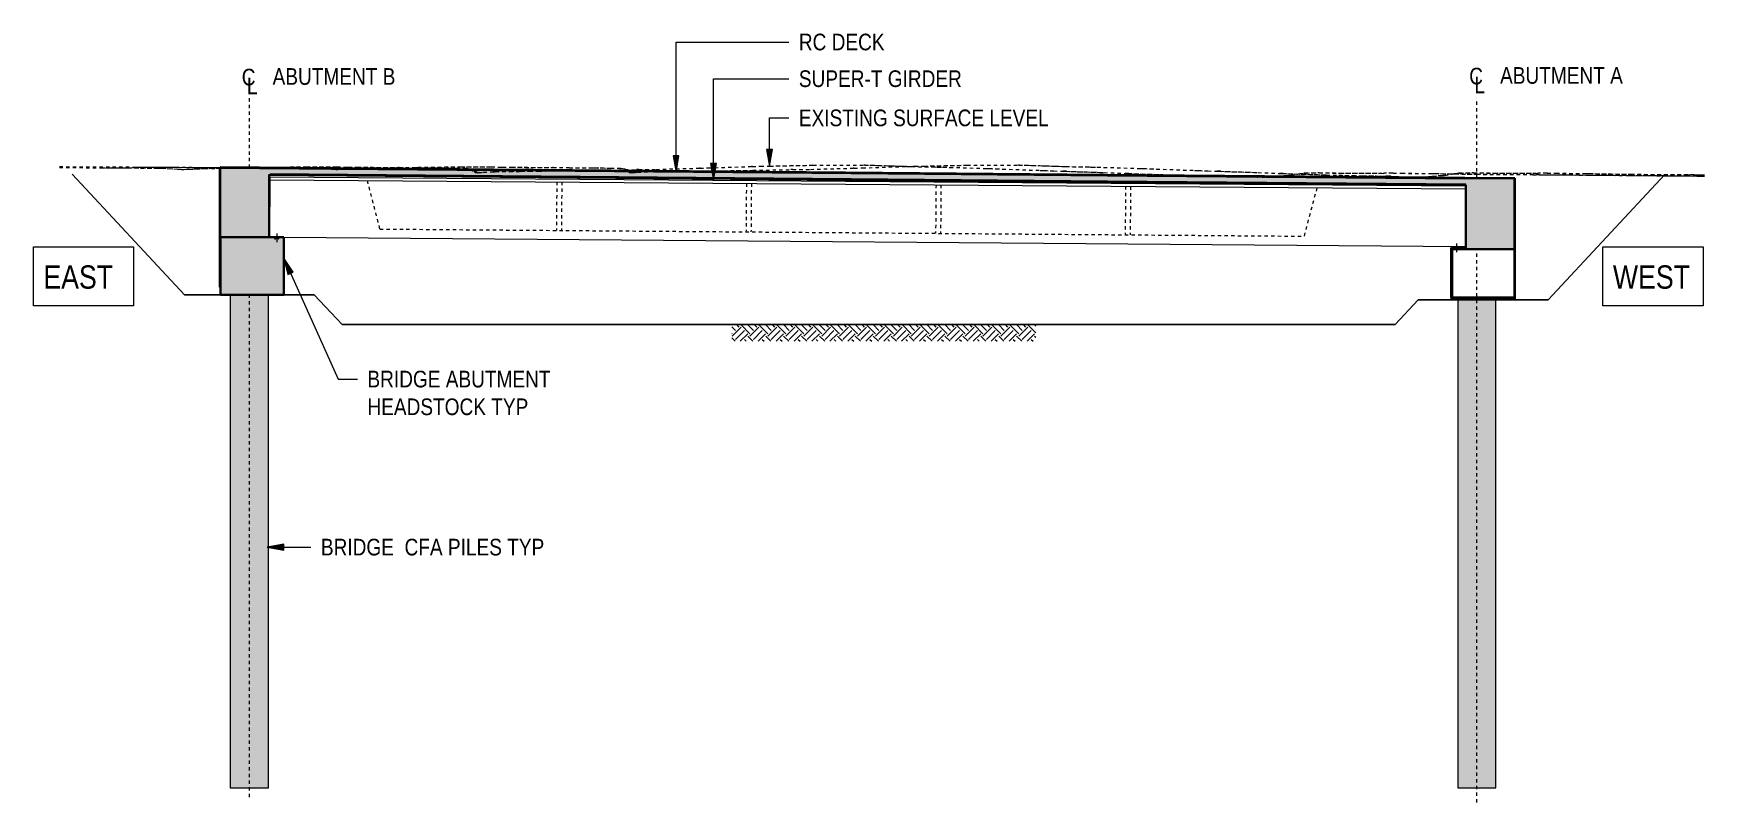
# Model space of a CAD drawing. Header units: metres. Extents: x -351 to -108, y 3 to 559.
# Drawn here: x -350.6 to -300.3, y 3 to 26.1 of the extents above; entities that cross this region are included whole.
import ezdxf

# ---------------------------------------------------------------- set-up
doc = ezdxf.new("R2010")
doc.units = ezdxf.units.M
for name, pattern in [('Dash - Tight', [0.0045, 0.003, -0.0015]), ('JacobsCenter', [0.015, 0.009, -0.0015, 0.003, -0.0015]), ('JacobsDash', [0.0045, 0.003, -0.0015])]:
    doc.linetypes.add(name, pattern=pattern)
for name, color, linetype, lineweight in [('A-ANNO-NOTE', 7, 'Continuous', 9), ('A-DETL', 7, 'Continuous', 13), ('A-DETL-GENF', 7, 'Continuous', 9), ('A-FLOR', 7, 'Continuous', 40), ('A-FLOR-PATT', 7, 'Continuous', 40), ('G-ANNO-TEXT', 7, 'Continuous', 9), ('S-BEAM', 7, 'Continuous', 40)]:
    doc.layers.add(name, color=color, linetype=linetype, lineweight=lineweight)
doc.styles.add('Arial Narrow', font='ARIALN.TTF', dxfattribs={"height": 0.5})
doc.styles.add('Arial Narrow_1', font='ARIALN.TTF', dxfattribs={"height": 0.7})

# ---------------------------------------------------------------- blocks, each defined once
blk = doc.blocks.new('T2DPAA-T2D-PWA-SU-M3D-000101_dwg-40820706-DRG-2873032 - SECTION-STAGE 4')
at = {"color": 9, "linetype": 'Dash - Tight', "lineweight": 18, "true_color": 0xc0c0c0}
for p, q in [((-328.445, 22.084), (-327.129, 22.111)), ((-328.417, 22.085), (-327.129, 22.112)), ((-327.129, 22.112), (-325.607, 22.111)), ((-327.129, 22.112), (-327.129, 22.111)), ((-327.129, 22.111), (-325.574, 22.111)), ((-325.569, 22.111), (-325.607, 22.111)), ((-325.574, 22.111), (-325.607, 22.111)), ((-325.574, 22.111), (-325.424, 22.11)), ((-325.569, 22.111), (-325.423, 22.11)), ((-325.424, 22.11), (-325.41, 22.11)), ((-325.423, 22.11), (-325.424, 22.11)), ((-325.423, 22.11), (-325.409, 22.11)), ((-325.41, 22.11), (-325.371, 22.109)), ((-325.41, 22.11), (-325.405, 22.11)), ((-325.409, 22.11), (-325.405, 22.11)), ((-325.405, 22.11), (-325.368, 22.109)), ((-325.371, 22.109), (-325.312, 22.108)), ((-325.371, 22.109), (-325.358, 22.109)), ((-325.368, 22.109), (-325.358, 22.109)), ((-325.358, 22.109), (-325.301, 22.109)), ((-325.312, 22.108), (-325.206, 22.106)), ((-325.312, 22.108), (-325.285, 22.108)), ((-325.301, 22.109), (-325.285, 22.108)), ((-325.285, 22.108), (-325.184, 22.106)), ((-325.206, 22.106), (-324.984, 22.098)), ((-325.206, 22.106), (-325.155, 22.105)), ((-325.184, 22.106), (-325.155, 22.105)), ((-325.155, 22.105), (-324.949, 22.098)), ((-349.786, 22.044), (-348.498, 22.037)), ((-349.786, 22.042), (-347.745, 22.03)), ((-348.498, 22.037), (-347.111, 22.026)), ((-348.498, 22.037), (-347.745, 22.03)), ((-347.745, 22.03), (-346.835, 22.023)), ((-347.111, 22.026), (-346.841, 22.024)), ((-346.841, 22.024), (-346.815, 22.023)), ((-346.841, 22.024), (-346.835, 22.023)), ((-346.835, 22.023), (-346.746, 22.02)), ((-346.815, 22.023), (-346.679, 22.018)), ((-346.746, 22.02), (-346.231, 21.996)), ((-346.746, 22.02), (-346.679, 22.018)), ((-346.679, 22.018), (-346.177, 21.995)), ((-346.231, 21.996), (-346.116, 21.987)), ((-346.231, 21.996), (-346.177, 21.995)), ((-346.177, 21.995), (-346.065, 21.986)), ((-346.116, 21.987), (-345.95, 21.994)), ((-346.116, 21.987), (-346.049, 21.984)), ((-346.065, 21.986), (-346.049, 21.984)), ((-346.049, 21.984), (-345.888, 21.991)), ((-345.95, 21.994), (-345.483, 22.012)), ((-345.95, 21.994), (-345.863, 21.993)), ((-345.888, 21.991), (-345.863, 21.993)), ((-345.863, 21.993), (-345.416, 22.01)), ((-345.483, 22.012), (-344.95, 22.024)), ((-345.483, 22.012), (-345.416, 22.01)), ((-345.416, 22.01), (-344.95, 22.02)), ((-344.749, 22.028), (-344.386, 22.036)), ((-344.566, 22.028), (-344.366, 22.032)), ((-344.386, 22.036), (-344.007, 22.036)), ((-344.386, 22.036), (-344.366, 22.032)), ((-344.366, 22.032), (-344.003, 22.033)), ((-344.007, 22.036), (-343.748, 22.038)), ((-344.003, 22.033), (-344.007, 22.036)), ((-344.003, 22.033), (-343.756, 22.035)), ((-343.748, 22.038), (-343.756, 22.035)), ((-343.742, 22.037), (-343.756, 22.035)), ((-343.748, 22.038), (-343.646, 22.057)), ((-343.742, 22.037), (-343.645, 22.055)), ((-343.646, 22.057), (-343.235, 22.052)), ((-343.645, 22.055), (-343.646, 22.057)), ((-343.645, 22.055), (-343.256, 22.05)), ((-343.256, 22.05), (-342.446, 22.063)), ((-343.256, 22.05), (-343.235, 22.052)), ((-343.235, 22.052), (-342.381, 22.066)), ((-342.446, 22.063), (-342.335, 22.065)), ((-342.381, 22.066), (-341.436, 22.064)), ((-342.381, 22.066), (-342.335, 22.065)), ((-342.335, 22.065), (-341.444, 22.064)), ((-341.444, 22.064), (-341.132, 22.051)), ((-341.444, 22.064), (-341.436, 22.064)), ((-341.436, 22.064), (-341.106, 22.05)), ((-341.132, 22.051), (-341.088, 22.049)), ((-341.106, 22.05), (-340.85, 22.052)), ((-341.106, 22.05), (-341.088, 22.049)), ((-341.088, 22.049), (-340.842, 22.05)), ((-340.85, 22.052), (-339.584, 22.041)), ((-340.85, 22.052), (-340.813, 22.05)), ((-340.842, 22.05), (-340.813, 22.05)), ((-340.813, 22.05), (-339.602, 22.04)), ((-339.584, 22.041), (-339.602, 22.04)), ((-339.578, 22.04), (-339.602, 22.04)), ((-339.584, 22.041), (-339.384, 22.04)), ((-339.578, 22.04), (-339.387, 22.039)), ((-339.387, 22.039), (-339.384, 22.04)), ((-339.387, 22.039), (-339.124, 22.038)), ((-339.384, 22.04), (-339.107, 22.038)), ((-339.124, 22.038), (-339.091, 22.037)), ((-339.107, 22.038), (-338.37, 22.033)), ((-339.107, 22.038), (-339.091, 22.037)), ((-339.091, 22.037), (-338.4, 22.032)), ((-338.4, 22.032), (-338.301, 22.031)), ((-338.37, 22.033), (-337.845, 22.024)), ((-338.37, 22.033), (-338.301, 22.031)), ((-338.301, 22.031), (-337.856, 22.024)), ((-337.856, 22.024), (-337.607, 22.024)), ((-337.856, 22.024), (-337.845, 22.024)), ((-337.845, 22.024), (-337.551, 22.024)), ((-337.607, 22.024), (-337.543, 22.024)), ((-337.551, 22.024), (-337.347, 21.983)), ((-337.551, 22.024), (-337.543, 22.024)), ((-337.543, 22.024), (-337.432, 22.001)), ((-337.432, 22.001), (-337.426, 21.997)), ((-337.432, 22.001), (-337.347, 21.983)), ((-337.426, 21.997), (-337.3, 21.901)), ((-337.347, 21.983), (-337.336, 21.974)), ((-337.336, 21.974), (-337.283, 21.935)), ((-337.336, 21.974), (-337.3, 21.901)), ((-337.3, 21.901), (-337.291, 21.894)), ((-337.291, 21.894), (-337.283, 21.935)), ((-337.291, 21.894), (-337.276, 21.885)), ((-337.283, 21.935), (-337.2, 21.885)), ((-337.166, 21.892), (-337.276, 21.885)), ((-337.2, 21.885), (-337.276, 21.885)), ((-337.2, 21.885), (-337.039, 21.896)), ((-337.166, 21.892), (-337.036, 21.901)), ((-337.039, 21.896), (-336.741, 21.915)), ((-337.036, 21.901), (-337.039, 21.896)), ((-337.036, 21.901), (-336.794, 21.916)), ((-336.794, 21.916), (-336.743, 21.92)), ((-336.743, 21.92), (-336.668, 21.92)), ((-336.743, 21.92), (-336.697, 21.919)), ((-336.741, 21.915), (-336.697, 21.919)), ((-336.741, 21.915), (-336.702, 21.917)), ((-336.702, 21.917), (-336.68, 21.919)), ((-336.697, 21.919), (-336.702, 21.917)), ((-336.697, 21.919), (-336.668, 21.92)), ((-336.697, 21.919), (-336.68, 21.919)), ((-336.68, 21.919), (-336.252, 21.926)), ((-336.668, 21.92), (-336.225, 21.927)), ((-336.252, 21.926), (-335.916, 21.927)), ((-336.252, 21.926), (-336.225, 21.927)), ((-336.225, 21.927), (-335.9, 21.928)), ((-335.916, 21.927), (-335.661, 21.928)), ((-335.916, 21.927), (-335.9, 21.928)), ((-335.9, 21.928), (-335.652, 21.929)), ((-335.661, 21.928), (-335.38, 21.935)), ((-335.661, 21.928), (-335.652, 21.929)), ((-335.652, 21.929), (-335.38, 21.936)), ((-335.38, 21.936), (-334.506, 21.945)), ((-335.38, 21.935), (-334.479, 21.944)), ((-335.38, 21.936), (-335.38, 21.935)), ((-334.506, 21.945), (-334.435, 21.945)), ((-334.479, 21.944), (-333.58, 21.958)), ((-334.479, 21.944), (-334.435, 21.945)), ((-334.435, 21.945), (-333.58, 21.958)), ((-333.58, 21.958), (-332.438, 21.979)), ((-333.58, 21.958), (-332.38, 21.979)), ((-333.58, 21.958), (-333.58, 21.958)), ((-332.37, 21.98), (-332.438, 21.979)), ((-332.38, 21.979), (-332.438, 21.979)), ((-332.38, 21.979), (-331.846, 21.987)), ((-332.37, 21.98), (-331.846, 21.987)), ((-331.846, 21.987), (-330.532, 22.023)), ((-331.846, 21.987), (-330.558, 22.022)), ((-331.846, 21.987), (-331.846, 21.987)), ((-330.527, 22.023), (-330.558, 22.022)), ((-330.532, 22.023), (-330.558, 22.022)), ((-330.532, 22.023), (-330.284, 22.03)), ((-330.527, 22.023), (-330.284, 22.031)), ((-330.284, 22.03), (-328.957, 22.072)), ((-330.284, 22.031), (-328.984, 22.071)), ((-330.284, 22.031), (-330.284, 22.03)), ((-328.952, 22.072), (-328.984, 22.071)), ((-328.957, 22.072), (-328.984, 22.071)), ((-328.957, 22.072), (-328.707, 22.079)), ((-328.952, 22.072), (-328.707, 22.079)), ((-328.707, 22.079), (-328.45, 22.085)), ((-328.707, 22.079), (-328.445, 22.084)), ((-328.707, 22.079), (-328.707, 22.079)), ((-328.45, 22.085), (-328.417, 22.085)), ((-328.445, 22.084), (-328.417, 22.085)), ((-324.984, 22.098), (-324.159, 22.071)), ((-324.984, 22.098), (-324.882, 22.096)), ((-324.949, 22.098), (-324.882, 22.096)), ((-324.882, 22.096), (-324.183, 22.073)), ((-324.183, 22.073), (-323.518, 22.06)), ((-324.183, 22.073), (-324.159, 22.071)), ((-324.159, 22.071), (-323.373, 22.056)), ((-323.518, 22.06), (-323.401, 22.057)), ((-323.518, 22.06), (-323.373, 22.056)), ((-323.401, 22.057), (-323.214, 22.052)), ((-323.373, 22.056), (-323.235, 22.053)), ((-323.235, 22.053), (-323.021, 22.047)), ((-323.235, 22.053), (-323.214, 22.052)), ((-323.214, 22.052), (-323.021, 22.047)), ((-323.021, 22.047), (-321.967, 22.015)), ((-323.021, 22.047), (-321.857, 22.012)), ((-323.021, 22.047), (-323.021, 22.047)), ((-321.967, 22.015), (-321.823, 22.011)), ((-321.857, 22.012), (-321.438, 21.997)), ((-321.857, 22.012), (-321.823, 22.011)), ((-321.823, 22.011), (-321.437, 21.997)), ((-321.438, 21.997), (-320.199, 21.951)), ((-321.437, 21.997), (-321.438, 21.997)), ((-321.437, 21.997), (-320.299, 21.956)), ((-320.299, 21.956), (-320.162, 21.951)), ((-320.199, 21.951), (-319.894, 21.94)), ((-320.199, 21.951), (-320.162, 21.951)), ((-320.162, 21.951), (-319.894, 21.94)), ((-319.894, 21.94), (-319.626, 21.932)), ((-319.894, 21.94), (-319.589, 21.93)), ((-319.894, 21.94), (-319.894, 21.94)), ((-319.511, 21.928), (-319.626, 21.932)), ((-319.589, 21.93), (-319.626, 21.932)), ((-319.589, 21.93), (-318.382, 21.891)), ((-319.511, 21.928), (-318.382, 21.891)), ((-318.382, 21.891), (-317.745, 21.865)), ((-318.382, 21.891), (-317.701, 21.863)), ((-318.382, 21.891), (-318.382, 21.891)), ((-317.634, 21.862), (-317.745, 21.865)), ((-317.701, 21.863), (-317.745, 21.865)), ((-317.701, 21.863), (-316.329, 21.819)), ((-317.634, 21.862), (-316.329, 21.82)), ((-316.329, 21.82), (-315.962, 21.808)), ((-316.329, 21.82), (-316.329, 21.819)), ((-316.329, 21.819), (-315.943, 21.806)), ((-315.962, 21.808), (-315.778, 21.807)), ((-315.962, 21.808), (-315.943, 21.806)), ((-315.943, 21.806), (-315.749, 21.805)), ((-315.778, 21.807), (-315.559, 21.799)), ((-315.778, 21.807), (-315.749, 21.805)), ((-315.749, 21.805), (-315.519, 21.797)), ((-315.559, 21.799), (-315.267, 21.794)), ((-315.559, 21.799), (-315.519, 21.797)), ((-315.519, 21.797), (-315.212, 21.792)), ((-315.267, 21.794), (-314.836, 21.788)), ((-315.267, 21.794), (-315.212, 21.792)), ((-315.212, 21.792), (-314.76, 21.785)), ((-314.836, 21.788), (-314.634, 21.784)), ((-314.836, 21.788), (-314.76, 21.785)), ((-314.76, 21.785), (-314.547, 21.781)), ((-314.634, 21.784), (-314.516, 21.781)), ((-314.492, 21.782), (-314.547, 21.781)), ((-314.547, 21.781), (-314.516, 21.781)), ((-314.516, 21.781), (-314.469, 21.782)), ((-314.492, 21.782), (-314.433, 21.783)), ((-314.412, 21.778), (-314.492, 21.782)), ((-314.433, 21.783), (-314.469, 21.782)), ((-314.433, 21.783), (-314.387, 21.78)), ((-314.412, 21.778), (-314.387, 21.78)), ((-314.412, 21.778), (-314.295, 21.769)), ((-314.387, 21.78), (-314.318, 21.775)), ((-314.318, 21.775), (-314.231, 21.769)), ((-314.295, 21.769), (-314.221, 21.769)), ((-314.295, 21.769), (-314.231, 21.769)), ((-314.231, 21.769), (-314.215, 21.769)), ((-314.221, 21.769), (-314.161, 21.766)), ((-314.221, 21.769), (-314.215, 21.769)), ((-314.215, 21.769), (-314.201, 21.768)), ((-314.201, 21.768), (-314.159, 21.768)), ((-314.201, 21.768), (-314.161, 21.766)), ((-314.161, 21.766), (-313.978, 21.763)), ((-314.159, 21.768), (-313.968, 21.764)), ((-313.978, 21.763), (-313.968, 21.764)), ((-313.978, 21.763), (-313.758, 21.751)), ((-313.968, 21.764), (-313.789, 21.754)), ((-313.688, 21.749), (-313.789, 21.754)), ((-313.632, 21.752), (-313.758, 21.751)), ((-313.688, 21.749), (-313.758, 21.751)), ((-313.609, 21.75), (-313.688, 21.749)), ((-313.632, 21.752), (-313.629, 21.752)), ((-313.632, 21.752), (-313.622, 21.752)), ((-313.629, 21.752), (-313.622, 21.752)), ((-313.622, 21.752), (-313.629, 21.752)), ((-313.622, 21.752), (-313.618, 21.753)), ((-313.622, 21.752), (-313.618, 21.753)), ((-313.622, 21.752), (-313.604, 21.75)), ((-313.622, 21.752), (-313.622, 21.752)), ((-313.622, 21.752), (-313.553, 21.752)), ((-313.618, 21.753), (-313.258, 21.776)), ((-313.609, 21.75), (-313.604, 21.75)), ((-313.604, 21.75), (-313.553, 21.752)), ((-313.553, 21.752), (-313.545, 21.752)), ((-313.545, 21.752), (-313.26, 21.77)), ((-313.26, 21.77), (-313.157, 21.778)), ((-313.26, 21.77), (-313.258, 21.776)), ((-313.258, 21.776), (-313.127, 21.785)), ((-313.157, 21.778), (-312.978, 21.791)), ((-313.157, 21.778), (-313.127, 21.785)), ((-313.127, 21.785), (-312.9, 21.801)), ((-312.9, 21.801), (-312.978, 21.791)), ((-312.903, 21.796), (-312.978, 21.791)), ((-312.903, 21.796), (-312.78, 21.804)), ((-312.9, 21.801), (-312.761, 21.811)), ((-312.78, 21.804), (-312.563, 21.843)), ((-312.78, 21.804), (-312.761, 21.811)), ((-312.761, 21.811), (-312.517, 21.854)), ((-312.563, 21.843), (-312.517, 21.854)), ((-312.563, 21.843), (-312.539, 21.848)), ((-312.539, 21.848), (-312.483, 21.859)), ((-312.517, 21.854), (-312.49, 21.86)), ((-312.49, 21.86), (-312.36, 21.878)), ((-312.49, 21.86), (-312.483, 21.859)), ((-312.483, 21.859), (-312.363, 21.876)), ((-312.363, 21.876), (-312.36, 21.878)), ((-312.363, 21.876), (-312.362, 21.876)), ((-312.362, 21.876), (-312.336, 21.876)), ((-312.36, 21.878), (-312.359, 21.878)), ((-312.359, 21.878), (-312.358, 21.878)), ((-312.359, 21.878), (-312.336, 21.876)), ((-312.358, 21.878), (-311.926, 21.889)), ((-312.358, 21.878), (-312.309, 21.876)), ((-312.336, 21.876), (-312.334, 21.876)), ((-312.334, 21.876), (-312.309, 21.876)), ((-312.309, 21.876), (-311.902, 21.887)), ((-311.926, 21.889), (-311.328, 21.875)), ((-311.926, 21.889), (-311.902, 21.887)), ((-311.902, 21.887), (-311.34, 21.873)), ((-311.34, 21.873), (-311.268, 21.872)), ((-311.328, 21.875), (-309.957, 21.87)), ((-311.328, 21.875), (-311.268, 21.872)), ((-311.268, 21.872), (-309.993, 21.867)), ((-309.957, 21.87), (-309.993, 21.867)), ((-309.961, 21.867), (-309.993, 21.867)), ((-309.718, 21.87), (-309.961, 21.867)), ((-309.696, 21.873), (-309.957, 21.87)), ((-309.696, 21.873), (-309.718, 21.87)), ((-309.689, 21.87), (-309.718, 21.87)), ((-309.696, 21.873), (-309.428, 21.871)), ((-309.689, 21.87), (-309.434, 21.868)), ((-309.434, 21.868), (-309.428, 21.871)), ((-309.434, 21.868), (-308.519, 21.86)), ((-309.428, 21.871), (-308.464, 21.862)), ((-308.519, 21.86), (-308.413, 21.859)), ((-308.464, 21.862), (-307.171, 21.84)), ((-308.464, 21.862), (-308.413, 21.859)), ((-308.413, 21.859), (-307.187, 21.838)), ((-307.187, 21.838), (-307.171, 21.84)), ((-307.187, 21.838), (-305.498, 21.827)), ((-307.171, 21.84), (-305.391, 21.828)), ((-305.498, 21.827), (-305.302, 21.825)), ((-305.391, 21.828), (-301.877, 21.801)), ((-305.391, 21.828), (-305.302, 21.825)), ((-305.302, 21.825), (-301.968, 21.799)), ((-301.968, 21.799), (-301.877, 21.801)), ((-301.968, 21.799), (-300.33, 21.783)), ((-301.877, 21.801), (-300.33, 21.785))]:
    blk.add_line(p, q, dxfattribs=at)
blk = doc.blocks.new('T2DPAA-T2D-PWA-SU-M3D-000100_SurveySurface_rvt-1-DRG-2873032 - SECTION-STAGE 4')
at = {"color": 9, "linetype": 'Dash - Tight', "lineweight": 18, "true_color": 0xc0c0c0}
blk.add_blockref('T2DPAA-T2D-PWA-SU-M3D-000101_dwg-40820706-DRG-2873032 - SECTION-STAGE 4', (0, 0), dxfattribs=at)
blk = doc.blocks.new('T2DPAA-T2D-PWA-SU-M3D-000101_dwg-V1-DRG-2873032 - SECTION-STAGE 4')
at = {"color": 9, "linetype": 'Dash - Tight', "lineweight": 18, "true_color": 0xc0c0c0}
for p, q in [((-323.81, 22.084), (-322.494, 22.111)), ((-323.781, 22.085), (-322.494, 22.112)), ((-322.494, 22.112), (-320.972, 22.111)), ((-322.494, 22.112), (-322.494, 22.111)), ((-322.494, 22.111), (-320.939, 22.111)), ((-320.934, 22.111), (-320.972, 22.111)), ((-320.939, 22.111), (-320.972, 22.111)), ((-320.939, 22.111), (-320.789, 22.11)), ((-320.934, 22.111), (-320.788, 22.11)), ((-320.789, 22.11), (-320.775, 22.11)), ((-320.788, 22.11), (-320.789, 22.11)), ((-320.788, 22.11), (-320.774, 22.11)), ((-320.775, 22.11), (-320.736, 22.109)), ((-320.775, 22.11), (-320.77, 22.11)), ((-320.774, 22.11), (-320.77, 22.11)), ((-320.77, 22.11), (-320.733, 22.109)), ((-320.736, 22.109), (-320.677, 22.108)), ((-320.736, 22.109), (-320.722, 22.109)), ((-320.733, 22.109), (-320.722, 22.109)), ((-320.722, 22.109), (-320.666, 22.109)), ((-320.677, 22.108), (-320.571, 22.106)), ((-320.677, 22.108), (-320.65, 22.108)), ((-320.666, 22.109), (-320.65, 22.108)), ((-320.65, 22.108), (-320.549, 22.106)), ((-320.571, 22.106), (-320.349, 22.098)), ((-320.571, 22.106), (-320.52, 22.105)), ((-320.549, 22.106), (-320.52, 22.105)), ((-320.52, 22.105), (-320.314, 22.098)), ((-349.786, 22.069), (-347.493, 22.057)), ((-349.786, 22.068), (-343.115, 22.03)), ((-349.786, 22.068), (-347.493, 22.057)), ((-347.493, 22.057), (-343.869, 22.037)), ((-343.869, 22.037), (-342.474, 22.026)), ((-343.869, 22.037), (-343.115, 22.03)), ((-343.115, 22.03), (-342.2, 22.023)), ((-342.474, 22.026), (-342.206, 22.024)), ((-342.206, 22.024), (-342.18, 22.023)), ((-342.206, 22.024), (-342.2, 22.023)), ((-342.2, 22.023), (-342.11, 22.02)), ((-342.18, 22.023), (-342.043, 22.018)), ((-342.11, 22.02), (-341.595, 21.996)), ((-342.11, 22.02), (-342.043, 22.018)), ((-342.043, 22.018), (-341.541, 21.995)), ((-341.595, 21.996), (-341.481, 21.987)), ((-341.595, 21.996), (-341.541, 21.995)), ((-341.541, 21.995), (-341.43, 21.986)), ((-341.481, 21.987), (-341.315, 21.994)), ((-341.481, 21.987), (-341.413, 21.984)), ((-341.43, 21.986), (-341.413, 21.984)), ((-341.413, 21.984), (-341.253, 21.991)), ((-341.315, 21.994), (-340.847, 22.012)), ((-341.315, 21.994), (-341.227, 21.993)), ((-341.253, 21.991), (-341.227, 21.993)), ((-341.227, 21.993), (-340.78, 22.01)), ((-340.847, 22.012), (-339.751, 22.036)), ((-340.847, 22.012), (-340.78, 22.01)), ((-340.78, 22.01), (-339.731, 22.032)), ((-339.751, 22.036), (-339.372, 22.036)), ((-339.751, 22.036), (-339.731, 22.032)), ((-339.731, 22.032), (-339.368, 22.033)), ((-339.372, 22.036), (-339.113, 22.038)), ((-339.368, 22.033), (-339.372, 22.036)), ((-339.368, 22.033), (-339.121, 22.035)), ((-339.113, 22.038), (-339.121, 22.035)), ((-339.107, 22.037), (-339.121, 22.035)), ((-339.113, 22.038), (-339.011, 22.057)), ((-339.107, 22.037), (-339.01, 22.055)), ((-339.011, 22.057), (-338.6, 22.052)), ((-339.01, 22.055), (-339.011, 22.057)), ((-339.01, 22.055), (-338.621, 22.05)), ((-338.621, 22.05), (-337.811, 22.063)), ((-338.621, 22.05), (-338.6, 22.052)), ((-338.6, 22.052), (-337.745, 22.066)), ((-337.811, 22.063), (-337.7, 22.065)), ((-337.745, 22.066), (-336.801, 22.064)), ((-337.745, 22.066), (-337.7, 22.065)), ((-337.7, 22.065), (-336.81, 22.064)), ((-336.81, 22.064), (-336.497, 22.051)), ((-336.81, 22.064), (-336.801, 22.064)), ((-336.801, 22.064), (-336.47, 22.05)), ((-336.497, 22.051), (-336.453, 22.049)), ((-336.47, 22.05), (-336.215, 22.052)), ((-336.47, 22.05), (-336.453, 22.049)), ((-336.453, 22.049), (-336.207, 22.05)), ((-336.215, 22.052), (-334.949, 22.041)), ((-336.215, 22.052), (-336.178, 22.05)), ((-336.207, 22.05), (-336.178, 22.05)), ((-336.178, 22.05), (-334.967, 22.04)), ((-334.949, 22.041), (-334.967, 22.04)), ((-334.943, 22.04), (-334.967, 22.04)), ((-334.949, 22.041), (-334.749, 22.04)), ((-334.943, 22.04), (-334.752, 22.039)), ((-334.752, 22.039), (-334.749, 22.04)), ((-334.752, 22.039), (-334.489, 22.038)), ((-334.749, 22.04), (-334.472, 22.038)), ((-334.489, 22.038), (-334.456, 22.037)), ((-334.472, 22.038), (-333.734, 22.033)), ((-334.472, 22.038), (-334.456, 22.037)), ((-334.456, 22.037), (-333.765, 22.032)), ((-333.765, 22.032), (-333.666, 22.031)), ((-333.734, 22.033), (-333.21, 22.024)), ((-333.734, 22.033), (-333.666, 22.031)), ((-333.666, 22.031), (-333.221, 22.024)), ((-333.221, 22.024), (-332.972, 22.024)), ((-333.221, 22.024), (-333.21, 22.024)), ((-333.21, 22.024), (-332.916, 22.024)), ((-332.972, 22.024), (-332.908, 22.024)), ((-332.916, 22.024), (-332.712, 21.983)), ((-332.916, 22.024), (-332.908, 22.024)), ((-332.908, 22.024), (-332.797, 22.002)), ((-332.797, 22.002), (-332.791, 21.997)), ((-332.797, 22.002), (-332.712, 21.983)), ((-332.791, 21.997), (-332.665, 21.9)), ((-332.712, 21.983), (-332.701, 21.974)), ((-332.701, 21.974), (-332.648, 21.935)), ((-332.701, 21.974), (-332.665, 21.9)), ((-332.665, 21.9), (-332.656, 21.893)), ((-332.656, 21.893), (-332.648, 21.935)), ((-332.656, 21.893), (-332.642, 21.885)), ((-332.648, 21.935), (-332.566, 21.885)), ((-332.531, 21.892), (-332.642, 21.885)), ((-332.566, 21.885), (-332.642, 21.885)), ((-332.566, 21.885), (-332.404, 21.896)), ((-332.531, 21.892), (-332.401, 21.901)), ((-332.404, 21.896), (-332.105, 21.915)), ((-332.401, 21.901), (-332.404, 21.896)), ((-332.401, 21.901), (-332.158, 21.917)), ((-332.158, 21.917), (-332.108, 21.92)), ((-332.108, 21.92), (-332.033, 21.92)), ((-332.108, 21.92), (-332.062, 21.919)), ((-332.105, 21.915), (-332.062, 21.919)), ((-332.105, 21.915), (-332.067, 21.918)), ((-332.067, 21.918), (-332.045, 21.919)), ((-332.062, 21.919), (-332.067, 21.918)), ((-332.062, 21.919), (-332.033, 21.92)), ((-332.062, 21.919), (-332.045, 21.919)), ((-332.045, 21.919), (-331.617, 21.926)), ((-332.033, 21.92), (-331.59, 21.927)), ((-331.617, 21.926), (-331.281, 21.927)), ((-331.617, 21.926), (-331.59, 21.927)), ((-331.59, 21.927), (-331.265, 21.928)), ((-331.281, 21.927), (-331.026, 21.928)), ((-331.281, 21.927), (-331.265, 21.928)), ((-331.265, 21.928), (-331.017, 21.929)), ((-331.026, 21.928), (-330.745, 21.935)), ((-331.026, 21.928), (-331.017, 21.929)), ((-331.017, 21.929), (-330.745, 21.936)), ((-330.745, 21.936), (-329.871, 21.945)), ((-330.745, 21.935), (-329.843, 21.944)), ((-330.745, 21.936), (-330.745, 21.935)), ((-329.871, 21.945), (-329.8, 21.945)), ((-329.843, 21.944), (-328.945, 21.958)), ((-329.843, 21.944), (-329.8, 21.945)), ((-329.8, 21.945), (-328.945, 21.958)), ((-328.945, 21.958), (-327.804, 21.979)), ((-328.945, 21.958), (-327.746, 21.979)), ((-328.945, 21.958), (-328.945, 21.958)), ((-327.735, 21.98), (-327.804, 21.979)), ((-327.746, 21.979), (-327.804, 21.979)), ((-327.746, 21.979), (-327.211, 21.987)), ((-327.735, 21.98), (-327.211, 21.987)), ((-327.211, 21.987), (-325.897, 22.023)), ((-327.211, 21.987), (-325.924, 22.022)), ((-327.211, 21.987), (-327.211, 21.987)), ((-325.892, 22.023), (-325.924, 22.022)), ((-325.897, 22.023), (-325.924, 22.022)), ((-325.897, 22.023), (-325.649, 22.03)), ((-325.892, 22.023), (-325.649, 22.031)), ((-325.649, 22.03), (-324.322, 22.072)), ((-325.649, 22.031), (-324.349, 22.071)), ((-325.649, 22.031), (-325.649, 22.03)), ((-324.317, 22.072), (-324.349, 22.071)), ((-324.322, 22.072), (-324.349, 22.071)), ((-324.322, 22.072), (-324.072, 22.079)), ((-324.317, 22.072), (-324.072, 22.079)), ((-324.072, 22.079), (-323.815, 22.085)), ((-324.072, 22.079), (-323.81, 22.084)), ((-324.072, 22.079), (-324.072, 22.079)), ((-323.815, 22.085), (-323.781, 22.085)), ((-323.81, 22.084), (-323.781, 22.085)), ((-320.349, 22.098), (-319.524, 22.071)), ((-320.349, 22.098), (-320.246, 22.096)), ((-320.314, 22.098), (-320.246, 22.096)), ((-320.246, 22.096), (-319.548, 22.073)), ((-319.548, 22.073), (-318.884, 22.06)), ((-319.548, 22.073), (-319.524, 22.071)), ((-319.524, 22.071), (-318.739, 22.056)), ((-318.884, 22.06), (-318.766, 22.057)), ((-318.884, 22.06), (-318.739, 22.056)), ((-318.766, 22.057), (-318.579, 22.052)), ((-318.739, 22.056), (-318.6, 22.053)), ((-318.6, 22.053), (-318.386, 22.047)), ((-318.6, 22.053), (-318.579, 22.052)), ((-318.579, 22.052), (-318.386, 22.047)), ((-318.386, 22.047), (-317.332, 22.015)), ((-318.386, 22.047), (-317.221, 22.012)), ((-318.386, 22.047), (-318.386, 22.047)), ((-317.332, 22.015), (-317.187, 22.011)), ((-317.221, 22.012), (-316.803, 21.997)), ((-317.221, 22.012), (-317.187, 22.011)), ((-317.187, 22.011), (-316.802, 21.997)), ((-316.803, 21.997), (-315.564, 21.951)), ((-316.802, 21.997), (-316.803, 21.997)), ((-316.802, 21.997), (-315.664, 21.956)), ((-315.664, 21.956), (-315.527, 21.951)), ((-315.564, 21.951), (-315.259, 21.94)), ((-315.564, 21.951), (-315.527, 21.951)), ((-315.527, 21.951), (-315.259, 21.94)), ((-315.259, 21.94), (-314.991, 21.932)), ((-315.259, 21.94), (-314.954, 21.93)), ((-315.259, 21.94), (-315.259, 21.94)), ((-314.877, 21.928), (-314.991, 21.932)), ((-314.954, 21.93), (-314.991, 21.932)), ((-314.954, 21.93), (-313.747, 21.891)), ((-314.877, 21.928), (-313.747, 21.891)), ((-313.747, 21.891), (-313.11, 21.865)), ((-313.747, 21.891), (-313.067, 21.863)), ((-313.747, 21.891), (-313.747, 21.891)), ((-313, 21.862), (-313.11, 21.865)), ((-313.067, 21.863), (-313.11, 21.865)), ((-313.067, 21.863), (-311.694, 21.819)), ((-313, 21.862), (-311.694, 21.82)), ((-311.694, 21.82), (-311.327, 21.808)), ((-311.694, 21.82), (-311.694, 21.819)), ((-311.694, 21.819), (-311.308, 21.806)), ((-311.327, 21.808), (-311.143, 21.807)), ((-311.327, 21.808), (-311.308, 21.806)), ((-311.308, 21.806), (-311.115, 21.805)), ((-311.143, 21.807), (-310.924, 21.799)), ((-311.143, 21.807), (-311.115, 21.805)), ((-311.115, 21.805), (-310.884, 21.797)), ((-310.924, 21.799), (-310.632, 21.794)), ((-310.924, 21.799), (-310.884, 21.797)), ((-310.884, 21.797), (-310.577, 21.792)), ((-310.632, 21.794), (-310.202, 21.788)), ((-310.632, 21.794), (-310.577, 21.792)), ((-310.577, 21.792), (-310.125, 21.785)), ((-310.202, 21.788), (-309.999, 21.784)), ((-310.202, 21.788), (-310.125, 21.785)), ((-310.125, 21.785), (-309.912, 21.781)), ((-309.999, 21.784), (-309.881, 21.781)), ((-309.857, 21.782), (-309.912, 21.781)), ((-309.912, 21.781), (-309.881, 21.781)), ((-309.881, 21.781), (-309.833, 21.782)), ((-309.857, 21.782), (-309.798, 21.783)), ((-309.777, 21.778), (-309.857, 21.782)), ((-309.798, 21.783), (-309.833, 21.782)), ((-309.798, 21.783), (-309.752, 21.78)), ((-309.777, 21.778), (-309.752, 21.78)), ((-309.777, 21.778), (-309.659, 21.769)), ((-309.752, 21.78), (-309.683, 21.775)), ((-309.683, 21.775), (-309.596, 21.769)), ((-309.659, 21.769), (-309.586, 21.769)), ((-309.659, 21.769), (-309.596, 21.769)), ((-309.596, 21.769), (-309.58, 21.769)), ((-309.586, 21.769), (-309.526, 21.766)), ((-309.586, 21.769), (-309.58, 21.769)), ((-309.58, 21.769), (-309.566, 21.768)), ((-309.566, 21.768), (-309.525, 21.768)), ((-309.566, 21.768), (-309.526, 21.766)), ((-309.526, 21.766), (-309.343, 21.763)), ((-309.525, 21.768), (-309.333, 21.764)), ((-309.343, 21.763), (-309.333, 21.764)), ((-309.343, 21.763), (-309.123, 21.751)), ((-309.333, 21.764), (-309.153, 21.754)), ((-309.053, 21.749), (-309.153, 21.754)), ((-308.996, 21.752), (-309.123, 21.751)), ((-309.053, 21.749), (-309.123, 21.751)), ((-308.973, 21.749), (-309.053, 21.749)), ((-308.996, 21.752), (-308.993, 21.752)), ((-308.996, 21.752), (-308.987, 21.752)), ((-308.993, 21.752), (-308.987, 21.752)), ((-308.987, 21.752), (-308.993, 21.752)), ((-308.987, 21.752), (-308.984, 21.753)), ((-308.987, 21.752), (-308.984, 21.753)), ((-308.987, 21.752), (-308.969, 21.75)), ((-308.987, 21.752), (-308.987, 21.752)), ((-308.987, 21.752), (-308.918, 21.752)), ((-308.984, 21.753), (-308.623, 21.776)), ((-308.973, 21.749), (-308.969, 21.75)), ((-308.969, 21.75), (-308.918, 21.752)), ((-308.918, 21.752), (-308.91, 21.752)), ((-308.91, 21.752), (-308.625, 21.77)), ((-308.625, 21.77), (-308.522, 21.778)), ((-308.625, 21.77), (-308.623, 21.776)), ((-308.623, 21.776), (-308.493, 21.785)), ((-308.522, 21.778), (-308.343, 21.79)), ((-308.522, 21.778), (-308.493, 21.785)), ((-308.493, 21.785), (-308.266, 21.801)), ((-308.266, 21.801), (-308.343, 21.79)), ((-308.269, 21.796), (-308.343, 21.79)), ((-308.269, 21.796), (-308.145, 21.804)), ((-308.266, 21.801), (-308.126, 21.811)), ((-308.145, 21.804), (-307.928, 21.842)), ((-308.145, 21.804), (-308.126, 21.811)), ((-308.126, 21.811), (-307.882, 21.854)), ((-307.928, 21.842), (-307.882, 21.854)), ((-307.928, 21.842), (-307.904, 21.848)), ((-307.904, 21.848), (-307.848, 21.859)), ((-307.882, 21.854), (-307.855, 21.86)), ((-307.855, 21.86), (-307.725, 21.878)), ((-307.855, 21.86), (-307.848, 21.859)), ((-307.848, 21.859), (-307.728, 21.876)), ((-307.728, 21.876), (-307.725, 21.878)), ((-307.728, 21.876), (-307.727, 21.876)), ((-307.727, 21.876), (-307.7, 21.876)), ((-307.725, 21.878), (-307.724, 21.878)), ((-307.724, 21.878), (-307.722, 21.878)), ((-307.724, 21.878), (-307.7, 21.876)), ((-307.722, 21.878), (-307.291, 21.889)), ((-307.722, 21.878), (-307.674, 21.876)), ((-307.7, 21.876), (-307.699, 21.876)), ((-307.699, 21.876), (-307.674, 21.876)), ((-307.674, 21.876), (-307.267, 21.887)), ((-307.291, 21.889), (-306.693, 21.875)), ((-307.291, 21.889), (-307.267, 21.887)), ((-307.267, 21.887), (-306.704, 21.873)), ((-306.704, 21.873), (-306.633, 21.872)), ((-306.693, 21.875), (-305.322, 21.87)), ((-306.693, 21.875), (-306.633, 21.872)), ((-306.633, 21.872), (-305.359, 21.867)), ((-305.322, 21.87), (-305.359, 21.867)), ((-305.326, 21.867), (-305.359, 21.867)), ((-305.083, 21.87), (-305.326, 21.867)), ((-305.062, 21.873), (-305.322, 21.87)), ((-305.062, 21.873), (-305.083, 21.87)), ((-305.054, 21.87), (-305.083, 21.87)), ((-305.062, 21.873), (-304.794, 21.871)), ((-305.054, 21.87), (-304.799, 21.868)), ((-304.799, 21.868), (-304.794, 21.871)), ((-304.799, 21.868), (-303.884, 21.86)), ((-304.794, 21.871), (-303.828, 21.862)), ((-303.884, 21.86), (-303.778, 21.859)), ((-303.828, 21.862), (-302.536, 21.84)), ((-303.828, 21.862), (-303.778, 21.859)), ((-303.778, 21.859), (-302.552, 21.838)), ((-302.552, 21.838), (-302.536, 21.84)), ((-302.552, 21.838), (-300.862, 21.827)), ((-302.536, 21.84), (-300.755, 21.828)), ((-300.862, 21.827), (-300.666, 21.825)), ((-300.755, 21.828), (-300.33, 21.825)), ((-300.755, 21.828), (-300.666, 21.825)), ((-300.666, 21.825), (-300.33, 21.823))]:
    blk.add_line(p, q, dxfattribs=at)
blk = doc.blocks.new('T2DPAA-T2D-PWA-SU-M3D-000100_SurveySurface_rvt-2-DRG-2873032 - SECTION-STAGE 4')
at = {"color": 9, "linetype": 'Dash - Tight', "lineweight": 18, "true_color": 0xc0c0c0}
blk.add_blockref('T2DPAA-T2D-PWA-SU-M3D-000101_dwg-V1-DRG-2873032 - SECTION-STAGE 4', (0, 0), dxfattribs=at)
blk = doc.blocks.new('CS_Annot_Centreline Symbol1 - CS_Annot_Centreline Symbol-5070896-DRG-2873032 - SECTION-STAGE 4')
at = {"layer": 'A-ANNO-NOTE', "char_height": 0.5, "attachment_point": 1, "style": 'Arial Narrow'}
for s, insert, width in [('C  ', (-344.306, 25.008), 0.88186), ('L', (-344.15, 24.742), 0.38481)]:
    blk.add_mtext(s, dxfattribs=dict(at, insert=insert, width=width))

msp = doc.modelspace()

# ---------------------------------------------------------------- hatches: boundary and pattern name
at = {"layer": 'A-DETL-GENF', "true_color": 0xc0c0c0}
for points in [[(-344.95, 19.898), (-344.949, 19.899), (-344.949, 19.948), (-343.477, 19.948), (-343.477, 21.828), (-343.447, 21.829), (-343.447, 22.028), (-344.95, 22.028), (-344.95, 19.942)], [(-306.033, 19.591), (-306.033, 21.721), (-307.535, 21.719), (-307.535, 21.521), (-307.505, 21.521), (-307.504, 19.591), (-307.166, 19.591)]]:
    msp.add_hatch(color=9, dxfattribs=at).paths.add_polyline_path(points)
at = {"layer": 'A-DETL-GENF', "true_color": 0xffffff}
for points in [[(-344.944, 18.221), (-343.044, 18.221), (-343.045, 19.948), (-344.949, 19.948), (-344.949, 18.221)], [(-344.201, 3.409), (-343.503, 3.409), (-343.503, 18.221), (-344.652, 18.221), (-344.652, 3.409), (-344.401, 3.409)], [(-306.603, 18.088), (-306.032, 18.088), (-306.033, 18.127), (-307.937, 18.134), (-307.937, 18.088), (-307.752, 18.088), (-307.752, 18.099), (-306.603, 18.099)], [(-307.494, 3.409), (-306.603, 3.409), (-306.603, 18.099), (-307.752, 18.099), (-307.752, 3.409)]]:
    msp.add_hatch(color=7, dxfattribs=at).paths.add_polyline_path(points)
at = {"layer": 'A-DETL-GENF'}
h = msp.add_hatch(dxfattribs=at)
h.set_pattern_fill('FP_2', color=256, style=0, pattern_type=2)
h.set_pattern_definition([(315, (-325.525, 10.849), (0.538815, 0), [0.381, -0.381]), (315, (-325.424, 10.951), (0.538815, 0), [0.381, -0.381]), (315, (-325.323, 11.052), (0.538815, 0), [0.381, -0.381]), (45, (-325.256, 11.052), (0, 0.538815), [0.381, -0.381]), (45, (-325.155, 10.951), (0, 0.538815), [0.381, -0.381]), (45, (-325.054, 10.849), (0, 0.538815), [0.381, -0.381])])
h.paths.add_polyline_path([(-325.058, 16.822), (-320.435, 16.822), (-320.435, 17.322), (-329.577, 17.322), (-329.577, 16.822)])
at = {"layer": 'A-FLOR', "lineweight": 5, "true_color": 0xc0c0c0}
msp.add_hatch(color=9, dxfattribs=at).paths.add_polyline_path([(-344.95, 21.843), (-344.95, 22.028), (-344.943, 22.028), (-344.944, 22.042), (-344.952, 22.043), (-344.952, 21.843)])
at = {"layer": 'A-FLOR-PATT', "lineweight": 5, "true_color": 0xc0c0c0}
for points in [[(-307.505, 21.518), (-307.505, 21.521), (-307.535, 21.524), (-307.535, 21.718), (-344.943, 22.042), (-344.943, 22.028), (-343.447, 22.028), (-343.447, 21.829), (-307.512, 21.518)], [(-318.375, 21.813), (-318.375, 21.814), (-318.387, 21.813)], [(-307.535, 21.718), (-307.535, 21.719), (-307.886, 21.721)]]:
    msp.add_hatch(color=9, dxfattribs=at).paths.add_polyline_path(points)
at = {"layer": 'G-ANNO-TEXT'}
for points in [[(-331.25, 21.889), (-331.162, 22.389), (-331.338, 22.389)], [(-330.126, 21.666), (-330.038, 22.166), (-330.214, 22.166)], [(-328.438, 22.083), (-328.35, 22.583), (-328.526, 22.583)], [(-343.045, 19.314), (-342.919, 18.823), (-342.759, 18.895)], [(-343.544, 10.637), (-343.044, 10.548), (-343.044, 10.725)]]:
    msp.add_hatch(color=256, dxfattribs=at).paths.add_polyline_path(points)
at = {"layer": 'S-BEAM', "lineweight": 5, "true_color": 0xc0c0c0}
for points in [[(-344.949, 18.448), (-344.95, 21.838), (-344.952, 21.838), (-344.95, 18.448)], [(-307.93, 18.134), (-307.93, 19.635), (-307.938, 19.635), (-307.938, 18.135)], [(-307.505, 19.633), (-307.505, 19.634), (-307.93, 19.635)]]:
    msp.add_hatch(color=9, dxfattribs=at).paths.add_polyline_path(points)

# ---------------------------------------------------------------- linework, layer by layer
at = {"layer": 'A-DETL', "linetype": 'JacobsCenter', "lineweight": 15}
for p, q in [((-344.077, 22.028), (-344.077, 24.122)), ((-307.177, 21.721), (-307.177, 24.122)), ((-307.177, 2.962), (-307.177, 19.591)), ((-344.077, 3.122), (-344.077, 18.221))]:
    msp.add_line(p, q, dxfattribs=at)
at = {"layer": 'A-DETL', "lineweight": 25}
for p, q in [((-346.029, 18.221), (-349.406, 21.843)), ((-305.032, 18.069), (-301.525, 21.83)), ((-346.029, 18.221), (-344.949, 18.221)), ((-343.044, 18.221), (-342.124, 18.221)), ((-341.286, 17.322), (-342.124, 18.221)), ((-309.634, 17.322), (-308.937, 18.069)), ((-308.937, 18.069), (-305.032, 18.069)), ((-341.286, 17.322), (-309.634, 17.322))]:
    msp.add_line(p, q, dxfattribs=at)
at = {"layer": 'A-DETL', "lineweight": 35}
for p, q in [((-343.447, 22.028), (-344.95, 22.028)), ((-344.95, 22.028), (-344.95, 19.898)), ((-343.477, 19.948), (-343.477, 21.828)), ((-307.535, 21.721), (-306.033, 21.721)), ((-306.033, 21.721), (-306.033, 19.591)), ((-307.505, 21.521), (-307.535, 21.521)), ((-307.505, 19.591), (-307.505, 21.521)), ((-343.477, 19.948), (-344.949, 19.948)), ((-344.949, 19.948), (-344.949, 18.221)), ((-343.044, 19.948), (-343.477, 19.948)), ((-343.044, 18.221), (-343.044, 19.948)), ((-307.937, 18.088), (-307.937, 19.593)), ((-307.937, 19.593), (-307.505, 19.593)), ((-306.032, 19.593), (-306.032, 18.088)), ((-306.033, 19.591), (-307.505, 19.591)), ((-344.949, 18.221), (-343.044, 18.221)), ((-306.032, 18.088), (-307.937, 18.088))]:
    msp.add_line(p, q, dxfattribs=at)
at = {"layer": 'A-DETL', "lineweight": 18}
for p, q in [((-343.477, 21.828), (-343.447, 21.828)), ((-343.459, 21.766), (-343.473, 19.951)), ((-343.46, 21.676), (-307.52, 21.398)), ((-343.459, 21.766), (-307.52, 21.488)), ((-307.52, 21.488), (-307.518, 19.673)), ((-343.473, 19.951), (-343.085, 19.948)), ((-343.044, 19.948), (-307.518, 19.673))]:
    msp.add_line(p, q, dxfattribs=at)
at = {"layer": 'A-DETL', "linetype": 'JacobsDash', "lineweight": 18}
for p, q in [((-340.536, 21.653), (-340.158, 20.194)), ((-334.835, 21.609), (-334.846, 20.153)), ((-334.685, 21.608), (-334.696, 20.152)), ((-329.135, 21.565), (-329.147, 20.109)), ((-328.985, 21.564), (-328.997, 20.108)), ((-323.435, 21.521), (-323.447, 20.065)), ((-323.285, 21.52), (-323.297, 20.064)), ((-317.736, 21.477), (-317.747, 20.021)), ((-317.586, 21.476), (-317.597, 20.02)), ((-311.985, 21.432), (-312.373, 19.979)), ((-340.158, 20.194), (-312.373, 19.979))]:
    msp.add_line(p, q, dxfattribs=at)
at = {"layer": 'A-DETL'}
for p, q in [((-343.318, 19.948), (-343.318, 19.898)), ((-343.193, 19.948), (-343.318, 19.948)), ((-343.318, 19.898), (-343.193, 19.898)), ((-343.193, 19.898), (-343.193, 19.948)), ((-307.854, 19.645), (-307.854, 19.595)), ((-307.729, 19.645), (-307.854, 19.645)), ((-307.854, 19.595), (-307.729, 19.595)), ((-307.729, 19.595), (-307.729, 19.645))]:
    msp.add_line(p, q, dxfattribs=at)
at = {"layer": 'A-DETL', "linetype": 'JacobsCenter'}
for p, q in [((-343.255, 20.058), (-343.255, 19.798)), ((-307.792, 19.755), (-307.792, 19.495))]:
    msp.add_line(p, q, dxfattribs=at)
at = {"layer": 'A-DETL', "lineweight": 15}
for p, q in [((-344.652, 18.221), (-344.652, 3.409)), ((-343.503, 3.409), (-343.503, 18.221)), ((-306.603, 18.099), (-307.752, 18.099)), ((-307.752, 18.099), (-307.752, 3.409)), ((-306.603, 3.409), (-306.603, 18.099)), ((-344.652, 3.409), (-343.503, 3.409)), ((-307.752, 3.409), (-306.603, 3.409))]:
    msp.add_line(p, q, dxfattribs=at)
at = {"layer": 'A-FLOR'}
for p, q in [((-344.952, 22.043), (-325.984, 21.88)), ((-344.952, 21.843), (-344.952, 22.043)), ((-344.943, 22.042), (-344.952, 22.043)), ((-344.943, 22.042), (-344.943, 22.028)), ((-326.153, 21.88), (-344.943, 22.042)), ((-325.984, 21.68), (-343.447, 21.83)), ((-343.447, 21.829), (-326.153, 21.68)), ((-318.375, 21.813), (-326.153, 21.88)), ((-326.153, 21.68), (-318.375, 21.613)), ((-325.984, 21.88), (-318.275, 21.813)), ((-318.275, 21.613), (-325.984, 21.68)), ((-307.535, 21.718), (-318.375, 21.813)), ((-318.375, 21.613), (-307.505, 21.518)), ((-318.275, 21.813), (-307.535, 21.719)), ((-307.505, 21.519), (-318.275, 21.613)), ((-306.033, 21.505), (-306.033, 21.705))]:
    msp.add_line(p, q, dxfattribs=at)
at = {"layer": 'A-FLOR', "lineweight": 15}
for p, q in [((-325.984, 21.88), (-326.153, 21.88)), ((-326.153, 21.68), (-325.984, 21.68)), ((-318.375, 21.813), (-318.275, 21.813)), ((-318.275, 21.613), (-318.375, 21.613))]:
    msp.add_line(p, q, dxfattribs=at)
at = {"layer": 'G-ANNO-TEXT'}
for p, q in [((-331.25, 25.813), (-327.858, 25.813)), ((-331.25, 21.889), (-331.25, 25.813)), ((-330.126, 24.711), (-327.858, 24.711)), ((-330.126, 21.666), (-330.126, 24.711)), ((-328.438, 23.533), (-327.858, 23.533)), ((-328.438, 22.083), (-328.438, 23.533)), ((-331.162, 22.389), (-331.338, 22.389)), ((-331.338, 22.389), (-331.25, 21.889)), ((-331.25, 21.889), (-331.162, 22.389)), ((-330.038, 22.166), (-330.214, 22.166)), ((-330.214, 22.166), (-330.126, 21.666)), ((-330.126, 21.666), (-330.038, 22.166)), ((-328.35, 22.583), (-328.526, 22.583)), ((-328.526, 22.583), (-328.438, 22.083)), ((-328.438, 22.083), (-328.35, 22.583)), ((-343.045, 19.314), (-342.919, 18.823)), ((-342.759, 18.895), (-343.045, 19.314)), ((-343.045, 19.314), (-341.403, 15.686)), ((-342.919, 18.823), (-342.759, 18.895)), ((-341.403, 15.686), (-340.827, 15.686)), ((-343.044, 10.725), (-343.544, 10.637)), ((-343.544, 10.637), (-343.044, 10.548)), ((-343.544, 10.637), (-342.226, 10.637)), ((-343.044, 10.548), (-343.044, 10.725))]:
    msp.add_line(p, q, dxfattribs=at)
at = {"layer": 'G-ANNO-TEXT', "lineweight": 18, "flags": 128}
for points in [[(-350.568, 19.655), (-347.559, 19.655), (-347.559, 17.891), (-350.568, 17.891)], [(-303.386, 19.655), (-300.377, 19.655), (-300.377, 17.891), (-303.386, 17.891)]]:
    msp.add_lwpolyline(points, close=True, dxfattribs=at)
at = {"layer": 'S-BEAM'}
for p, q in [((-344.952, 18.448), (-344.952, 21.839)), ((-306.033, 18.127), (-306.033, 21.518)), ((-307.938, 18.135), (-307.938, 19.636)), ((-307.938, 19.636), (-307.505, 19.634)), ((-307.938, 19.636), (-307.93, 19.635)), ((-307.505, 19.633), (-307.93, 19.635)), ((-307.93, 19.635), (-307.93, 18.134)), ((-306.041, 19.591), (-306.041, 18.128)), ((-344.949, 18.448), (-344.952, 18.448)), ((-344.952, 18.448), (-344.949, 18.448)), ((-306.041, 18.128), (-307.938, 18.135)), ((-307.93, 18.134), (-307.938, 18.135)), ((-307.93, 18.134), (-306.033, 18.127)), ((-306.033, 18.127), (-306.041, 18.128))]:
    msp.add_line(p, q, dxfattribs=at)

# ---------------------------------------------------------------- block references
at = {"lineweight": 5}
for name in ['T2DPAA-T2D-PWA-SU-M3D-000100_SurveySurface_rvt-1-DRG-2873032 - SECTION-STAGE 4', 'T2DPAA-T2D-PWA-SU-M3D-000100_SurveySurface_rvt-2-DRG-2873032 - SECTION-STAGE 4']:
    msp.add_blockref(name, (0, 0), dxfattribs=at)
at = {"layer": 'A-ANNO-NOTE'}
for p in [(0, 0), (36.901, 0.031)]:
    msp.add_blockref('CS_Annot_Centreline Symbol1 - CS_Annot_Centreline Symbol-5070896-DRG-2873032 - SECTION-STAGE 4', p, dxfattribs=at)

# ---------------------------------------------------------------- texts
at = {"layer": 'A-ANNO-NOTE', "char_height": 0.5, "attachment_point": 1, "style": 'Arial Narrow', "bg_fill": 3, "box_fill_scale": 1, "bg_fill_color": 256, "bg_fill_true_color": 13158600, "bg_fill_transparency": 0}
for s, insert in [('ABUTMENT B', (-343.378, 25.027)), ('ABUTMENT A', (-306.478, 25.058))]:
    msp.add_mtext(s, dxfattribs=dict(at, insert=insert))
at = {"layer": 'G-ANNO-TEXT', "char_height": 0.5, "attachment_point": 1, "style": 'Arial Narrow', "bg_fill": 3, "box_fill_scale": 1, "bg_fill_color": 256, "bg_fill_true_color": 13158600, "bg_fill_transparency": 0}
for s, insert in [('RC DECK ', (-327.558, 26.063)), ('SUPER-T GIRDER', (-327.558, 24.961)), ('EXISTING SURFACE LEVEL', (-327.558, 23.783)), ('BRIDGE ABUTMENT ', (-340.527, 15.936)), ('HEADSTOCK TYP', (-340.527, 15.103)), ('BRIDGE  CFA PILES TYP', (-341.926, 10.887))]:
    msp.add_mtext(s, dxfattribs=dict(at, insert=insert))

# ---------------------------------------------------------------- next in the draw order: texts
at = {"layer": 'G-ANNO-TEXT', "lineweight": 18, "char_height": 0.7, "attachment_point": 1, "style": 'Arial Narrow_1', "bg_fill": 3, "box_fill_scale": 1, "bg_fill_color": 256, "bg_fill_true_color": 13158600, "bg_fill_transparency": 0}
for s, insert in [('EAST', (-350.268, 19.102)), ('WEST', (-303.086, 19.102))]:
    msp.add_mtext(s, dxfattribs=dict(at, insert=insert))

doc.saveas('drawing.dxf')
